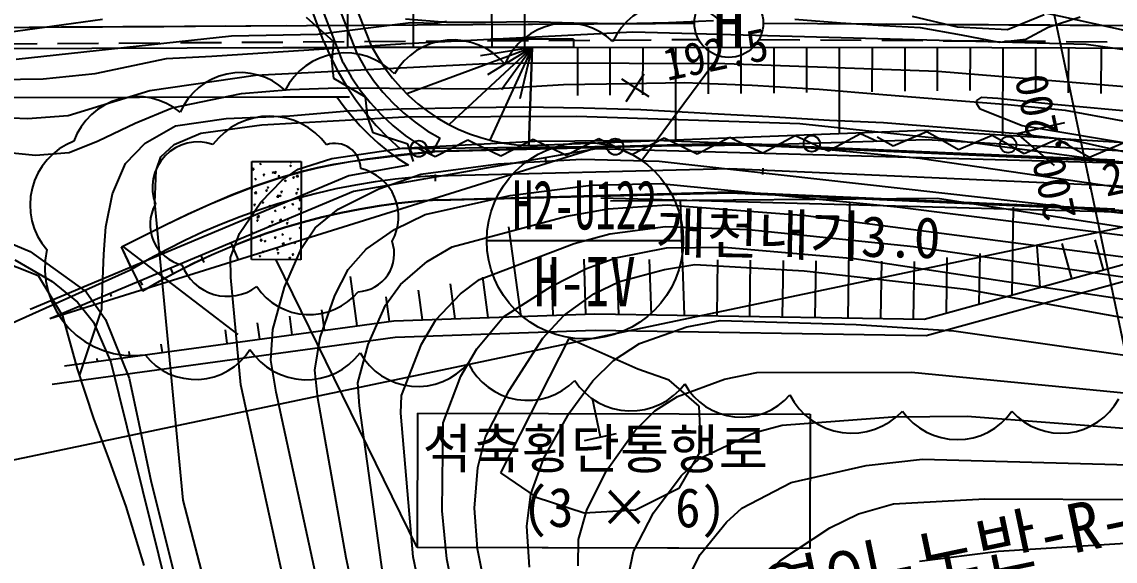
# Model space of a CAD drawing. Header units: millimetres. Extents: x 13158 to 13954, y 1103 to 1807.
# Drawn here: x 13562.5 to 13629.2, y 1435.7 to 1468.6 of the extents above; entities that cross this region are included whole.
import ezdxf
from ezdxf.enums import TextEntityAlignment as Align
from ezdxf.xclip import XClip

# ---------------------------------------------------------------- set-up
doc = ezdxf.new("R2010")
doc.units = ezdxf.units.MM
doc.header["$LTSCALE"] = 10
doc.header["$MEASUREMENT"] = 0
doc.header["$XCLIPFRAME"] = 2
for name, pattern in [('CENTER', [2, 1.25, -0.25, 0.25, -0.25]), ('CENTER2', [28.575, 19.05, -3.175, 3.175, -3.175]), ('HIDDEN', [0.375, 0.25, -0.125])]:
    doc.linetypes.add(name, pattern=pattern)
doc.layers.add('TZ-BASE', color=253, linetype='Continuous')
doc.layers.add('TZ-CABL', color=4, linetype='Continuous')
doc.styles.add('HANA', font='GulimChe.ttf')
doc.styles.get("Standard").update_dxf_attribs({"font": 'GulimChe.ttf'})
doc.linetypes.add('ZIGZAG', pattern='A,0.0001,-0.2,[131,ltypeshp.shx,S=0.2,R=0,X=-0.2,Y=0],-0.4,[131,ltypeshp.shx,S=0.2,R=180,X=0.2,Y=0],-0.2', length=0.8001)

# ---------------------------------------------------------------- blocks, each defined once
blk = doc.blocks.new('JD-SFSG5YJF567')
at = {"layer": 'TZ-BASE'}
for p, q in [((367.394, -188.921), (291.638, 171.985)), ((81.472, -66.052), (601.202, 43.043)), ((285.313, -2.971), (279.72, 11.381)), ((286.198, -2.506), (280.718, 11.449)), ((284.679, 11.493, -255), (284.691, -2.507, -255)), ((288.679, 11.497, -255), (288.691, -2.503, -255)), ((293.479, 11.501, -255), (293.491, -2.499, -255)), ((295.479, 11.503, -255), (295.491, -2.497, -255)), ((284.428, -3.437), (278.723, 11.313)), ((283.855, -2.164), (282.194, -0.667)), ((321.922, -1.254, -64.812), (319.185, -0.611, -64.812)), ((327.225, -0.512, -64.812), (324.97, -1.419, -64.812)), ((352.09, -5.877, -62.221), (326.383, -0.21, -62.221)), ((329.416, -0.649, -68.052), (327.456, -1.285, -68.052)), ((259.46, -2.193, -66), (269.723, -0.774, -66)), ((282.871, -1.69, -65), (288.549, -0.976, -65)), ((290.74, -0.976, -68.052), (288.219, -0.771, -68.052)), ((288.549, -0.976, -65), (290.099, -1.026, -65)), ((290.099, -1.026, -65), (290.755, -0.888, -65)), ((293.11, -0.981, -68.052), (290.74, -0.976, -68.052)), ((295.672, -0.939, -68.052), (293.11, -0.981, -68.052)), ((298.496, -1.022, -68.052), (295.672, -0.939, -68.052)), ((301.388, -1.048, -68.052), (298.496, -1.022, -68.052)), ((304.286, -0.991, -68.052), (301.388, -1.048, -68.052)), ((307.021, -0.878, -68.052), (304.286, -0.991, -68.052)), ((314.791, -1.008, -68.052), (311.998, -0.802, -68.052)), ((317.419, -1.181, -68.052), (314.791, -1.008, -68.052)), ((319.674, -1.301, -68.052), (317.419, -1.181, -68.052)), ((322.174, -1.758, -68.052), (319.674, -1.301, -68.052)), ((324.97, -1.419, -64.812), (321.922, -1.254, -64.812)), ((327.456, -1.285, -68.052), (326.096, -2.013, -68.052)), ((264.459, -3.207, -65), (277.605, -1.797, -65)), ((277.605, -1.797, -65), (282.871, -1.69, -65)), ((288.249, -2.257, -64), (302.109, -1.545, -64)), ((298.491, -1.994, -255), (293.491, -1.999, -255)), ((298.491, -1.994, -255), (298.491, -2.494, -255)), ((302.109, -1.545, -64), (329.773, -2.293, -64)), ((324.487, -2.197, -68.052), (322.174, -1.758, -68.052)), ((260.752, -2.569, -255), (280.738, -2.51, -255)), ((276.409, -3.03, -64), (288.249, -2.257, -64)), ((280.738, -2.51, -255), (284.691, -2.507, -255)), ((283.755, -3.277), (283.855, -2.164)), ((298.491, -2.494, -255), (284.691, -2.507, -255)), ((295.965, -2.497), (288.319, -5.339)), ((295.965, -2.497), (290.898, -7.208)), ((295.965, -2.497), (292.805, -3.004)), ((295.965, -2.497), (293.241, -4.176)), ((295.965, -2.497), (293.377, -8.158)), ((295.965, -2.497), (294.092, -5.091)), ((295.229, -5.611), (295.965, -2.497)), ((295.965, -2.486), (295.751, -8.493)), ((295.751, -8.493), (295.965, -2.487)), ((298.723, -2.494), (298.725, -5.436)), ((300.709, -2.494), (300.705, -5.41)), ((302.709, -2.496), (302.705, -5.384)), ((304.709, -2.498), (304.702, -8.146)), ((306.709, -2.5), (306.706, -5.332)), ((308.709, -2.503), (308.706, -5.306)), ((310.709, -2.505), (310.706, -5.28)), ((312.709, -2.507), (312.706, -5.254)), ((314.709, -2.509), (314.703, -7.758)), ((316.709, -2.511), (316.706, -5.202)), ((318.709, -2.514), (318.706, -5.175)), ((320.695, -2.517), (320.687, -5.15)), ((322.695, -2.523), (322.687, -5.124)), ((326.096, -2.013, -68.052), (324.487, -2.197, -68.052)), ((324.695, -2.529), (324.679, -7.847)), ((326.695, -2.536), (326.687, -5.216)), ((328.695, -2.542), (328.687, -5.262)), ((329.773, -2.293, -64), (337.221, -3.352, -64)), ((330.695, -2.548), (330.686, -5.308)), ((269.28, -4.089, -64), (273.639, -3.174, -64)), ((273.639, -3.174, -64), (276.409, -3.03, -64)), ((283.86, -4.391), (283.735, -3.28)), ((279.062, -4.199, -63), (292.732, -3.505, -63)), ((292.732, -3.505, -63), (296.039, -3.437, -63)), ((296.039, -3.437, -63), (307.718, -3.471, -63)), ((307.718, -3.471, -63), (320.722, -3.954, -63)), ((320.722, -3.954, -63), (343.349, -5.78, -63)), ((263.321, -4.465, -64), (266.109, -4.405, -64)), ((266.109, -4.405, -64), (269.28, -4.089, -64)), ((272.617, -5.118, -63), (279.062, -4.199, -63)), ((285.787, -5.525), (283.86, -4.391)), ((301.406, -4.408, -62.453), (303.08, -5.502, -62.453)), ((301.696, -5.793, -62.453), (302.79, -4.118, -62.453)), ((301.804, -4.706, -55.443), (305.249, -4.631, -55.443)), ((305.249, -4.631, -55.443), (309.389, -4.8, -55.443)), ((267.635, -6.654, -63), (272.617, -5.118, -63)), ((273.992, -6.175, -62.201), (278.219, -5.3, -62.201)), ((278.219, -5.3, -62.201), (281.189, -5.075, -62.201)), ((281.189, -5.075, -62.201), (284.079, -4.955, -62.201)), ((284.079, -4.955, -55.443), (293.579, -5.022, -55.443)), ((293.579, -5.022, -55.443), (297.878, -4.764, -55.443)), ((297.878, -4.764, -55.443), (301.804, -4.706, -55.443)), ((309.389, -4.8, -55.443), (313.479, -5.049, -55.443)), ((313.479, -5.049, -55.443), (317.374, -5.367, -55.443)), ((260.764, -5.569, -255), (280.743, -5.51, -255)), ((260.764, -5.569, -255), (280.743, -5.51, -255)), ((280.743, -5.51, -255), (284.81, -5.507, -255)), ((280.743, -5.51, -255), (284.81, -5.507, -255)), ((285.911, -6.636), (285.787, -5.525)), ((317.374, -5.367, -55.443), (321.125, -5.673, -55.443)), ((321.125, -5.673, -55.443), (325, -5.988, -55.443)), ((323.114, -5.731, -62), (323.421, -5.536, -62)), ((323.116, -5.948, -62), (323.114, -5.731, -62)), ((323.311, -6.256, -62), (323.116, -5.948, -62)), ((323.421, -5.536, -62), (324.391, -5.593, -62)), ((324.391, -5.593, -62), (327.823, -5.962, -62)), ((325, -5.988, -55.443), (328.495, -6.336, -55.443)), ((327.823, -5.962, -62), (337.078, -6.815, -62)), ((255.546, -6.445, -63), (265.15, -6.828, -63)), ((265.15, -6.828, -63), (267.635, -6.654, -63)), ((271.726, -7.124, -62.201), (273.992, -6.175, -62.201)), ((281.174, -6.677, -61.301), (284.701, -6.377, -61.301)), ((284.701, -6.377, -61.301), (287.962, -6.244, -61.301)), ((286.246, -7.703), (285.893, -6.642)), ((287.962, -6.244, -61.301), (292.1, -6.163, -61.301)), ((292.1, -6.163, -61.301), (295.438, -6.12, -61.301)), ((295.438, -6.12, -61.301), (299.102, -6.188, -61.301)), ((299.102, -6.188, -61.301), (302.597, -6.284, -61.301)), ((302.597, -6.284, -61.301), (306.938, -6.533, -61.301)), ((306.938, -6.533, -61.301), (310.405, -6.711, -61.301)), ((325.879, -7.284, -62), (323.311, -6.256, -62)), ((328.495, -6.336, -55.443), (332.028, -6.981, -55.443)), ((269.47, -8.204, -62.201), (271.726, -7.124, -62.201)), ((272.336, -8.346, -61.301), (274.184, -7.281, -61.301)), ((274.184, -7.281, -61.301), (277.281, -6.841, -61.301)), ((275.731, -7.727, -62), (279.466, -7.212, -62)), ((277.281, -6.841, -61.301), (281.174, -6.677, -61.301)), ((279.466, -7.212, -62), (288.163, -6.743, -62)), ((288.163, -6.743, -62), (298.688, -6.699, -62)), ((298.688, -6.699, -62), (312.299, -7.143, -62)), ((310.405, -6.711, -61.301), (314.119, -6.931, -61.301)), ((312.299, -7.143, -62), (321.481, -8.12, -62)), ((314.119, -6.931, -61.301), (317.4, -7.072, -61.301)), ((317.4, -7.072, -61.301), (321.691, -7.422, -61.301)), ((325.564, -7.758, -61.301), (328.488, -7.087, -61.301)), ((341.32, -9.879, -62), (325.879, -7.284, -62)), ((274.099, -8.43, -62), (275.731, -7.727, -62)), ((288.368, -8.41), (286.246, -7.703)), ((295.751, -8.493), (319.942, -7.555)), ((308.027, -7.989), (306.038, -9.01)), ((309.032, -8.479), (308.027, -7.989)), ((312.015, -7.898), (310.048, -8.961)), ((313.031, -8.366), (312.015, -7.898)), ((316.013, -7.771), (314.046, -8.834)), ((317.029, -8.239), (316.013, -7.771)), ((318.002, -8.529), (317.032, -7.972)), ((320.056, -7.645), (318.002, -8.529)), ((319.942, -7.555), (339.888, -8.786)), ((321.026, -8.202), (320.056, -7.645)), ((321.691, -7.422, -61.301), (325.564, -7.758, -61.301)), ((324.049, -7.874), (321.995, -8.758)), ((325.019, -8.431), (324.049, -7.874)), ((325.564, -7.758, -61.301), (328.971, -8.162, -61.301)), ((327.849, -9.703, -61.301), (325.564, -7.758, -61.301)), ((267.696, -8.912, -62.201), (269.47, -8.204, -62.201)), ((271.143, -9.592, -61.301), (272.336, -8.346, -61.301)), ((273.299, -9.174, -62), (274.099, -8.43, -62)), ((283.728, -9.269, -61), (288.012, -8.652, -61)), ((288.012, -8.652, -61), (296.117, -8.212, -61)), ((288.721, -9.47), (288.368, -8.41)), ((289.866, -8.924), (290.339, -8.043)), ((292.028, -8.152), (290.039, -9.172)), ((293.033, -8.641), (292.028, -8.152)), ((294.038, -9.131), (293.033, -8.641)), ((296.028, -8.111), (294.038, -9.131)), ((297.033, -8.601), (296.028, -8.111)), ((296.117, -8.212, -61), (303.457, -8.15, -61)), ((298.038, -9.091), (297.033, -8.601)), ((300.028, -8.071), (298.038, -9.091)), ((301.033, -8.56), (300.028, -8.071)), ((302.038, -9.05), (301.033, -8.56)), ((304.028, -8.03), (302.038, -9.05)), ((303.457, -8.15, -61), (311.058, -8.444, -61)), ((305.033, -8.52), (304.028, -8.03)), ((306.038, -9.01), (305.033, -8.52)), ((310.048, -8.961), (309.033, -8.493)), ((311.058, -8.444, -61), (319.624, -9.251, -61)), ((314.046, -8.834), (313.031, -8.366)), ((321.995, -8.758), (321.026, -8.202)), ((321.481, -8.12, -62), (335.779, -10.04, -62)), ((325.989, -8.987), (325.019, -8.431)), ((328.043, -8.103), (325.989, -8.987)), ((329.012, -8.66), (328.043, -8.103)), ((328.971, -8.162, -61.301), (332.328, -8.917, -61.301)), ((329.982, -9.216), (329.012, -8.66)), ((332.036, -8.333), (329.982, -9.216)), ((264.207, -8.937, -62.201), (265.648, -9.069, -62.201)), ((265.648, -9.069, -62.201), (267.696, -8.912, -62.201)), ((299.73, -8.677), (266.524, -19.069)), ((273.008, -10.009, -62), (273.299, -9.174, -62)), ((281.678, -9.928, -61), (283.728, -9.269, -61)), ((299.863, -8.681), (285.05, -11.301)), ((290.039, -9.172), (289.034, -8.682)), ((293.882, -9.605, -60), (298.995, -9.313, -60)), ((296.842, -9.581), (296.78, -9.227)), ((298.995, -9.313, -60), (303.723, -9.449, -60)), ((340.066, -9.79), (299.73, -8.677)), ((319.624, -9.251, -61), (335.805, -11.626, -61)), ((270.344, -11.434, -61.301), (271.143, -9.592, -61.301)), ((272.922, -11.966, -62), (273.008, -10.009, -62)), ((278.834, -15.451, -62.221), (278.85, -9.451, -62.221)), ((278.85, -9.451, -62.221), (281.85, -9.459, -62.221)), ((280.707, -10.596, -61), (281.678, -9.928, -61)), ((281.85, -9.459, -62.221), (281.834, -15.459, -62.221)), ((288.401, -9.693), (284.766, -10.336)), ((288.401, -9.693), (284.766, -10.336)), ((289.17, -10.23, -60), (293.882, -9.605, -60)), ((303.723, -9.449, -60), (345.832, -14.163, -60)), ((284.766, -10.336), (265.311, -18.493)), ((284.766, -10.336), (265.311, -18.493)), ((279.397, -11.95, -61), (280.707, -10.596, -61)), ((286.595, -11.119, -60), (289.17, -10.23, -60)), ((290.035, -10.263, -62.221), (290.046, -10.663, -62.221)), ((285.05, -11.301), (266.524, -19.069)), ((284.11, -12.371, -60), (286.595, -11.119, -60)), ((294.619, -11.54, -59), (299.573, -10.907, -59)), ((299.573, -10.907, -59), (303.772, -10.799, -59)), ((303.772, -10.799, -59), (318.248, -12.226, -59)), ((269.927, -13.456, -61.301), (270.344, -11.434, -61.301)), ((274.648, -30.135, -62), (272.922, -11.966, -62)), ((278.088, -13.86, -61), (279.397, -11.95, -61)), ((289.438, -12.702, -59), (294.619, -11.54, -59)), ((339.684, -12.781), (300.148, -11.689)), ((300.739, -11.862, -255), (320.706, -11.694, -255)), ((304.987, -11.777), (305.232, -18.845)), ((315.336, -11.97), (315.224, -19.005)), ((320.706, -11.694, -255), (340.627, -14.785, -255)), ((282.706, -13.519, -60), (284.11, -12.371, -60)), ((298.083, -12.795, -58), (300.602, -12.356, -58)), ((300.602, -12.356, -58), (304.207, -12.111, -58)), ((304.207, -12.111, -58), (312.663, -12.765, -58)), ((318.248, -12.226, -59), (355.884, -16.944, -59)), ((325.333, -12.254), (325.248, -17.603)), ((287.556, -13.606, -59), (289.438, -12.702, -59)), ((291.082, -14.676, -58), (298.083, -12.795, -58)), ((312.663, -12.765, -58), (353.731, -18.091, -58)), ((261.664, -13.405, -63), (265.321, -14.963, -63)), ((269.811, -15.125, -61.301), (269.927, -13.456, -61.301)), ((277.549, -15.312, -61), (278.088, -13.86, -61)), ((281.885, -14.758, -60), (282.706, -13.519, -60)), ((285.835, -14.816, -59), (287.556, -13.606, -59)), ((294.521, -13.45), (295.268, -18.915)), ((298.52, -14.471, -57), (300.703, -13.873, -57)), ((300.703, -13.873, -57), (304.093, -13.425, -57)), ((304.093, -13.425, -57), (309.185, -13.611, -57)), ((309.185, -13.611, -57), (319.24, -14.653, -57)), ((319.884, -19.08), (339.863, -13.581)), ((278.02, -20.017, -62.221), (270.99, -14.658, -62.221)), ((278.027, -15.469), (277.591, -14.428)), ((289.553, -15.571, -58), (291.082, -14.676, -58)), ((292.751, -16.665, -57), (298.52, -14.471, -57)), ((319.24, -14.653, -57), (343.947, -18.225, -57)), ((320.011, -20.082), (339.805, -14.634)), ((320.011, -20.082), (339.805, -14.634)), ((326.775, -14.655), (326.96, -17.132)), ((328.302, -14.472), (328.889, -16.601)), ((330.314, -14.245), (330.817, -16.071)), ((262.169, -14.987, -63.795), (265.801, -16.423, -63.795)), ((265.321, -14.963, -63), (268.74, -17.424, -63)), ((269.73, -17.151, -61.301), (269.811, -15.125, -61.301)), ((275.928, -15.635), (275.746, -15.202)), ((277.555, -16.54, -61), (277.549, -15.312, -61)), ((280.833, -17.131, -60), (281.885, -14.758, -60)), ((284.738, -16.055, -59), (285.835, -14.816, -59)), ((299.274, -15.984, -56), (301.061, -15.332, -56)), ((301.061, -15.332, -56), (304.168, -14.73, -56)), ((304.168, -14.73, -56), (307.676, -14.694, -56)), ((307.676, -14.694, -56), (315.614, -15.374, -56)), ((321.284, -15.316), (321.229, -18.709)), ((323.288, -15.075), (323.239, -18.156)), ((264.374, -15.459, -64), (266.648, -16.787, -64)), ((274.047, -16.322), (273.902, -15.975)), ((281.834, -15.459, -62.221), (278.834, -15.451, -62.221)), ((288.932, -33.023, -62.221), (280.334, -15.455, -62.221)), ((287.933, -16.964, -58), (289.553, -15.571, -58)), ((297.118, -17.098, -56), (299.274, -15.984, -56)), ((297.121, -15.77), (297.227, -18.847)), ((299.11, -15.414), (299.226, -18.778)), ((301.111, -15.429), (301.228, -18.781)), ((303.113, -15.443), (303.23, -18.813)), ((304.043, -16.045, -55), (305.897, -15.756, -55)), ((305.897, -15.756, -55), (312.567, -16.134, -55)), ((307.279, -15.472), (307.225, -18.877)), ((309.279, -15.486), (309.225, -18.909)), ((311.279, -15.5), (311.224, -18.941)), ((313.279, -15.514), (313.224, -18.973)), ((315.614, -15.374, -56), (343.56, -19.596, -56)), ((317.28, -15.543), (317.224, -19.037)), ((319.28, -15.557), (319.223, -19.069)), ((256.199, -22.935, -62.221), (271.53, -16.024, -62.221)), ((265.801, -16.423, -63.795), (267.288, -18.89, -63.795)), ((278.18, -23.083, -61), (277.555, -16.54, -61)), ((283.923, -17.647, -59), (284.738, -16.055, -59)), ((284.842, -16.479), (285.254, -19.493)), ((291.595, -17.539, -57), (292.751, -16.665, -57)), ((292.922, -16.521), (293.259, -18.985)), ((301.295, -16.778, -55), (304.043, -16.045, -55)), ((312.567, -16.134, -55), (322.463, -17.259, -55)), ((266.648, -16.787, -64), (268.207, -18.052, -64)), ((269.686, -18.469, -61.301), (269.73, -17.151, -61.301)), ((272.167, -17.009), (272.058, -16.749)), ((280.126, -19.725, -60), (280.833, -17.131, -60)), ((287, -18.228, -58), (287.933, -16.964, -58)), ((288.994, -17.315), (289.241, -19.124)), ((290.958, -16.918), (291.25, -19.055)), ((294.203, -18.939, -56), (297.118, -17.098, -56)), ((299.719, -17.545, -55), (301.295, -16.778, -55)), ((322.463, -17.259, -55), (342.812, -20.952, -55)), ((268.74, -17.424, -63), (269.923, -19.11, -63)), ((270.286, -17.695), (270.213, -17.522)), ((283.015, -20.209, -59), (283.923, -17.647, -59)), ((287.029, -17.712), (287.236, -19.222)), ((290.09, -19.122, -57), (291.595, -17.539, -57)), ((297.899, -18.854, -55), (299.719, -17.545, -55)), ((268.207, -18.052, -64), (269.178, -19.268, -64)), ((268.333, -22.536, -61.301), (269.686, -18.469, -61.301)), ((268.441, -18.469), (268.369, -18.295)), ((283.101, -18.507), (283.273, -19.764)), ((285.952, -20.637, -58), (287, -18.228, -58)), ((267.288, -18.89, -63.795), (268.194, -22.109, -63.795)), ((267.42, -21.932), (287.517, -19.184)), ((269.178, -19.268, -64), (270.233, -21.704, -64)), ((269.923, -19.11, -63), (271.363, -22.678, -63)), ((279.172, -19.301), (279.31, -20.306)), ((281.137, -18.904), (281.291, -20.035)), ((287.517, -19.184), (299.792, -18.758)), ((289.196, -20.615, -57), (290.09, -19.122, -57)), ((292.578, -20.894, -56), (294.203, -18.939, -56)), ((296.606, -20.248, -55), (297.899, -18.854, -55)), ((299.792, -18.758), (319.884, -19.08)), ((305.403, -19.555, -54), (307.444, -19.157, -54)), ((307.444, -19.157, -54), (315.748, -19.407, -54)), ((277.214, -19.74), (277.328, -20.577)), ((280.012, -21.579, -60), (280.126, -19.725, -60)), ((287.602, -20.182), (299.802, -19.759)), ((287.602, -20.182), (299.802, -19.759)), ((299.802, -19.759), (320.011, -20.082)), ((299.802, -19.759), (320.011, -20.082)), ((302.519, -20.57, -54), (305.403, -19.555, -54)), ((315.748, -19.407, -54), (321.695, -19.79, -54)), ((321.695, -19.79, -54), (341.133, -22.578, -54)), ((266.659, -23.045), (287.602, -20.182)), ((266.659, -23.045), (287.602, -20.182)), ((273.296, -20.617), (273.365, -21.119)), ((282.692, -22.19, -59), (283.015, -20.209, -59)), ((285.312, -22.979, -58), (285.952, -20.637, -58)), ((287.981, -23.749, -57), (289.196, -20.615, -57)), ((298.204, -20.272, -53.738), (294.023, -28.457, -53.738)), ((294.552, -23.435, -55), (296.606, -20.248, -55)), ((302.412, -22.132, -53.738), (298.204, -20.272, -53.738)), ((300.935, -21.598, -54), (302.519, -20.57, -54)), ((271.338, -21.055), (271.383, -21.39)), ((291.613, -22.571, -56), (292.578, -20.894, -56)), ((269.379, -21.493), (269.402, -21.661)), ((270.233, -21.704, -64), (274.075, -37.235, -64)), ((280.337, -23.549, -60), (280.012, -21.579, -60)), ((299.661, -22.842, -54), (300.935, -21.598, -54)), ((268.194, -22.109, -63.795), (269.184, -25.148, -63.795)), ((271.363, -22.678, -63), (271.947, -25.457, -63)), ((282.881, -23.911, -59), (282.692, -22.19, -59)), ((290.522, -25.413, -56), (291.613, -22.571, -56)), ((304.331, -22.81, -53.738), (302.412, -22.132, -53.738)), ((307.693, -22.74, -53), (309.678, -22.346, -53)), ((309.678, -22.346, -53), (319.118, -22.313, -53)), ((319.118, -22.313, -53), (370.626, -27.348, -53)), ((281.217, -36.926, -61), (278.18, -23.083, -61)), ((285.417, -24.382, -58), (285.312, -22.979, -58)), ((298.224, -24.828, -54), (299.661, -22.842, -54)), ((306.153, -24.4, -53.738), (304.331, -22.81, -53.738)), ((304.831, -23.8, -53), (307.693, -22.74, -53)), ((283.587, -38.542, -60), (280.337, -23.549, -60)), ((284.611, -33.663, -59), (282.881, -23.911, -59)), ((287.953, -24.821, -57), (287.981, -23.749, -57)), ((293.122, -26.271, -55), (294.552, -23.435, -55)), ((300.135, -26.276, -52.419), (299.642, -23.927, -52.419)), ((303.457, -24.67, -53), (304.831, -23.8, -53)), ((286.847, -34.653, -58), (285.417, -24.382, -58)), ((302.244, -25.88, -53), (303.457, -24.67, -53)), ((306.287, -27.071, -53.738), (306.153, -24.4, -53.738)), ((269.184, -25.148, -63.795), (270.15, -27.746, -63.795)), ((288.702, -33.599, -57), (287.953, -24.821, -57)), ((288.954, -24.821, -62.221), (288.932, -33.023, -62.221)), ((288.954, -24.821, -62.221), (312.942, -24.883, -62.221)), ((296.678, -27.565, -54), (298.224, -24.828, -54)), ((311.22, -25.556, -52), (317.968, -25.047, -52)), ((312.942, -24.883, -62.221), (312.921, -33.086, -62.221)), ((317.968, -25.047, -52), (322.525, -24.999, -52)), ((322.525, -24.999, -52), (349.374, -27.097, -52)), ((271.947, -25.457, -63), (272.697, -29.031, -63)), ((290.472, -30.792, -56), (290.522, -25.413, -56)), ((300.486, -28.364, -53), (302.244, -25.88, -53)), ((306.178, -27.587, -52), (309.553, -26.008, -52)), ((309.553, -26.008, -52), (311.22, -25.556, -52)), ((292.643, -28.14, -55), (293.122, -26.271, -55)), ((299.156, -26.481, -52.419), (301.114, -26.07, -52.419)), ((304.957, -29.388, -53.738), (306.287, -27.071, -53.738)), ((270.15, -27.746, -63.795), (271.158, -30.512, -63.795)), ((295.875, -29.765, -54), (296.678, -27.565, -54)), ((305.064, -28.638, -52), (306.178, -27.587, -52)), ((311.782, -29.055, -51), (316.347, -28.011, -51)), ((316.347, -28.011, -51), (319.785, -27.637, -51)), ((319.785, -27.637, -51), (334.97, -28.044, -51)), ((292.444, -30.621, -55), (292.643, -28.14, -55)), ((294.023, -28.457, -53.738), (296.2, -29.942, -53.738)), ((299.291, -30.752, -53), (300.486, -28.364, -53)), ((303.359, -30.904, -52), (305.064, -28.638, -52)), ((272.697, -29.031, -63), (274.379, -35.726, -63)), ((308.763, -30.616, -51), (311.782, -29.055, -51)), ((295.633, -31.725, -54), (295.875, -29.765, -54)), ((296.2, -29.942, -53.738), (299.128, -30.908, -53.738)), ((302.279, -30.732, -53.738), (304.957, -29.388, -53.738)), ((271.158, -30.512, -63.795), (272.258, -34.128, -63.795)), ((276.099, -35.642, -62), (274.648, -30.135, -62)), ((292.616, -33.105, -55), (292.444, -30.621, -55)), ((307.825, -31.47, -51), (308.763, -30.616, -51)), ((315.893, -30.962, -50), (318.019, -30.356, -50)), ((318.019, -30.356, -50), (323.595, -30.045, -50)), ((323.595, -30.045, -50), (337.844, -30.106, -50)), ((290.751, -33.707, -56), (290.472, -30.792, -56)), ((298.793, -32.534, -53), (299.291, -30.752, -53)), ((299.128, -30.908, -53.738), (302.279, -30.732, -53.738)), ((302.151, -33.27, -52), (303.359, -30.904, -52)), ((314.127, -31.821, -50), (315.893, -30.962, -50)), ((295.793, -34.23, -54), (295.633, -31.725, -54)), ((306.214, -33.447, -51), (307.825, -31.47, -51)), ((311.084, -33.827, -50), (314.127, -31.821, -50)), ((298.769, -34.142, -53), (298.793, -32.534, -53)), ((324.438, -33.237, -49), (337.422, -32.438, -49)), ((312.921, -33.086, -62.221), (288.932, -33.023, -62.221)), ((311.847, -33.083, -62.221), (288.932, -33.023, -62.221)), ((293.353, -36.782, -55), (292.616, -33.105, -55)), ((301.858, -34.633, -52), (302.151, -33.27, -52)), ((319.615, -33.865, -49), (324.438, -33.237, -49)), ((286.017, -40.117, -59), (284.611, -33.663, -59)), ((289.726, -38.601, -57), (288.702, -33.599, -57)), ((291.569, -37.796, -56), (290.751, -33.707, -56)), ((304.979, -35.856, -51), (306.214, -33.447, -51)), ((309.365, -35.483, -50), (311.084, -33.827, -50))]:
    blk.add_line(p, q, dxfattribs=at)
at = {"layer": 'TZ-BASE', "ltscale": 0.2}
for p, q in [((283.226, -2.091), (278.063, 11.673)), ((309.682, -8.473), (287.895, -8.694)), ((320.026, -8.144), (309.682, -8.473)), ((340.759, -9.334), (320.026, -8.144))]:
    blk.add_line(p, q, dxfattribs=at)
at = {"layer": 'TZ-BASE', "ltscale": 500}
for p, q in [((289.842, -8.826, -62.221), (307.985, -8.343, -62.221)), ((289.85, -8.852, -62.221), (307.993, -8.394, -62.221)), ((307.985, -8.343, -62.221), (331.54, -9.368, -62.221)), ((307.993, -8.394, -62.221), (354.189, -10.47, -62.221)), ((290.02, -10.338, -62.221), (308.026, -9.884, -62.221)), ((308.026, -9.884, -62.221), (354.199, -11.958, -62.221)), ((290.186, -11.797, -62.221), (308.053, -11.322, -62.221)), ((308.053, -11.322, -62.221), (331.533, -12.344, -62.221)), ((290.19, -11.824, -62.221), (308.058, -11.373, -62.221)), ((308.058, -11.373, -62.221), (354.208, -13.447, -62.221)), ((271.532, -16.023, -62.221), (270.896, -14.665, -62.221)), ((271.53, -16.024, -62.221), (270.896, -14.665, -62.221)), ((271.53, -16.024, -62.221), (272.164, -17.384, -62.221))]:
    blk.add_line(p, q, dxfattribs=at)
at = {"layer": 'TZ-BASE', "linetype": 'CENTER'}
for p, q in [((278.854, -9.945, -62.221), (278.953, -9.842, -62.221)), ((278.854, -9.946, -62.221), (278.967, -9.963, -62.221)), ((278.967, -9.963, -62.221), (278.953, -9.843, -62.221)), ((279.335, -9.608, -62.221), (279.424, -9.574, -62.221)), ((279.335, -9.609, -62.221), (279.398, -9.651, -62.221)), ((279.398, -9.651, -62.221), (279.424, -9.575, -62.221)), ((281.16, -9.715, -62.221), (281.249, -9.681, -62.221)), ((281.16, -9.715, -62.221), (281.223, -9.758, -62.221)), ((281.183, -9.495, -62.221), (281.215, -9.458, -62.221)), ((281.184, -9.495, -62.221), (281.259, -9.502, -62.221)), ((281.223, -9.758, -62.221), (281.249, -9.681, -62.221)), ((281.26, -9.502, -62.221), (281.252, -9.458, -62.221)), ((279.023, -10.528, -62.221), (279.112, -10.494, -62.221)), ((279.024, -10.529, -62.221), (279.087, -10.572, -62.221)), ((279.087, -10.572, -62.221), (279.113, -10.495, -62.221)), ((279.536, -10.287, -62.221), (279.597, -10.214, -62.221)), ((279.536, -10.287, -62.221), (279.612, -10.294, -62.221)), ((279.613, -10.294, -62.221), (279.598, -10.214, -62.221)), ((280.091, -10.122, -62.221), (280.181, -10.088, -62.221)), ((280.092, -10.122, -62.221), (280.155, -10.165, -62.221)), ((280.155, -10.165, -62.221), (280.181, -10.088, -62.221)), ((280.209, -10.159, -62.221), (280.308, -10.056, -62.221)), ((280.209, -10.159, -62.221), (280.322, -10.177, -62.221)), ((280.322, -10.177, -62.221), (280.308, -10.056, -62.221)), ((280.446, -10.369, -62.221), (280.508, -10.296, -62.221)), ((280.447, -10.369, -62.221), (280.522, -10.376, -62.221)), ((280.523, -10.376, -62.221), (280.509, -10.296, -62.221)), ((280.848, -10.635, -62.221), (280.937, -10.601, -62.221)), ((280.849, -10.635, -62.221), (280.912, -10.678, -62.221)), ((280.912, -10.678, -62.221), (280.938, -10.601, -62.221)), ((281.357, -10.451, -62.221), (281.418, -10.378, -62.221)), ((281.357, -10.451, -62.221), (281.433, -10.458, -62.221)), ((281.434, -10.458, -62.221), (281.42, -10.378, -62.221)), ((281.563, -10.373, -62.221), (281.663, -10.27, -62.221)), ((281.564, -10.373, -62.221), (281.677, -10.391, -62.221)), ((281.676, -10.391, -62.221), (281.663, -10.27, -62.221)), ((278.845, -11.165, -62.221), (278.875, -11.167, -62.221)), ((278.846, -11.105, -62.221), (278.86, -11.088, -62.221)), ((278.876, -11.168, -62.221), (278.861, -11.088, -62.221)), ((279.018, -11.393, -62.221), (279.118, -11.29, -62.221)), ((279.131, -11.411, -62.221), (279.118, -11.29, -62.221)), ((279.709, -11.242, -62.221), (279.771, -11.17, -62.221)), ((279.71, -11.243, -62.221), (279.785, -11.249, -62.221)), ((279.786, -11.25, -62.221), (279.772, -11.17, -62.221)), ((279.78, -11.042, -62.221), (279.869, -11.008, -62.221)), ((279.78, -11.042, -62.221), (279.843, -11.085, -62.221)), ((279.844, -11.085, -62.221), (279.87, -11.008, -62.221)), ((280.62, -11.325, -62.221), (280.681, -11.252, -62.221)), ((280.62, -11.325, -62.221), (280.696, -11.331, -62.221)), ((280.697, -11.332, -62.221), (280.683, -11.252, -62.221)), ((281.531, -11.407, -62.221), (281.592, -11.334, -62.221)), ((281.608, -11.414, -62.221), (281.593, -11.334, -62.221)), ((281.605, -11.148, -62.221), (281.694, -11.114, -62.221)), ((281.605, -11.149, -62.221), (281.668, -11.191, -62.221)), ((281.668, -11.191, -62.221), (281.694, -11.115, -62.221)), ((279.019, -11.393, -62.221), (279.131, -11.411, -62.221)), ((279.469, -11.962, -62.221), (279.558, -11.928, -62.221)), ((279.469, -11.962, -62.221), (279.532, -12.005, -62.221)), ((279.532, -12.005, -62.221), (279.558, -11.928, -62.221)), ((280.373, -11.607, -62.221), (280.472, -11.504, -62.221)), ((280.373, -11.607, -62.221), (280.486, -11.625, -62.221)), ((280.486, -11.625, -62.221), (280.472, -11.504, -62.221)), ((280.537, -11.555, -62.221), (280.626, -11.521, -62.221)), ((280.537, -11.555, -62.221), (280.6, -11.598, -62.221)), ((280.6, -11.598, -62.221), (280.626, -11.521, -62.221)), ((281.531, -11.407, -62.221), (281.607, -11.414, -62.221)), ((281.728, -11.82, -62.221), (281.827, -11.718, -62.221)), ((281.728, -11.821, -62.221), (281.841, -11.839, -62.221)), ((281.841, -11.839, -62.221), (281.827, -11.718, -62.221)), ((278.972, -12.116, -62.221), (279.034, -12.043, -62.221)), ((278.973, -12.116, -62.221), (279.048, -12.123, -62.221)), ((279.049, -12.123, -62.221), (279.035, -12.044, -62.221)), ((279.883, -12.198, -62.221), (279.944, -12.125, -62.221)), ((279.883, -12.198, -62.221), (279.959, -12.205, -62.221)), ((279.96, -12.205, -62.221), (279.946, -12.126, -62.221)), ((280.225, -12.475, -62.221), (280.314, -12.441, -62.221)), ((280.226, -12.475, -62.221), (280.289, -12.518, -62.221)), ((280.289, -12.518, -62.221), (280.315, -12.442, -62.221)), ((280.794, -12.28, -62.221), (280.855, -12.207, -62.221)), ((280.794, -12.28, -62.221), (280.87, -12.287, -62.221)), ((280.871, -12.288, -62.221), (280.856, -12.208, -62.221)), ((281.294, -12.068, -62.221), (281.383, -12.034, -62.221)), ((281.294, -12.069, -62.221), (281.357, -12.111, -62.221)), ((281.357, -12.111, -62.221), (281.383, -12.035, -62.221)), ((281.705, -12.362, -62.221), (281.766, -12.29, -62.221)), ((281.705, -12.362, -62.221), (281.781, -12.369, -62.221)), ((281.782, -12.37, -62.221), (281.767, -12.29, -62.221)), ((279.146, -13.072, -62.221), (279.208, -12.999, -62.221)), ((279.146, -13.072, -62.221), (279.222, -13.079, -62.221)), ((279.157, -12.882, -62.221), (279.246, -12.848, -62.221)), ((279.158, -12.882, -62.221), (279.221, -12.925, -62.221)), ((279.183, -12.841, -62.221), (279.282, -12.738, -62.221)), ((279.183, -12.841, -62.221), (279.296, -12.859, -62.221)), ((279.223, -13.079, -62.221), (279.209, -12.999, -62.221)), ((279.221, -12.925, -62.221), (279.247, -12.848, -62.221)), ((279.296, -12.859, -62.221), (279.282, -12.738, -62.221)), ((280.057, -13.154, -62.221), (280.118, -13.081, -62.221)), ((280.057, -13.154, -62.221), (280.133, -13.161, -62.221)), ((280.134, -13.161, -62.221), (280.119, -13.082, -62.221)), ((280.538, -13.054, -62.221), (280.637, -12.952, -62.221)), ((280.538, -13.055, -62.221), (280.651, -13.073, -62.221)), ((280.651, -13.073, -62.221), (280.637, -12.952, -62.221)), ((280.968, -13.236, -62.221), (281.029, -13.163, -62.221)), ((280.968, -13.236, -62.221), (281.044, -13.243, -62.221)), ((280.982, -12.988, -62.221), (281.071, -12.955, -62.221)), ((280.982, -12.989, -62.221), (281.046, -13.032, -62.221)), ((281.045, -13.243, -62.221), (281.03, -13.164, -62.221)), ((281.046, -13.032, -62.221), (281.072, -12.955, -62.221)), ((278.846, -13.802, -62.221), (278.935, -13.768, -62.221)), ((278.846, -13.802, -62.221), (278.909, -13.845, -62.221)), ((278.909, -13.845, -62.221), (278.935, -13.769, -62.221)), ((279.32, -14.028, -62.221), (279.381, -13.955, -62.221)), ((279.397, -14.035, -62.221), (279.382, -13.955, -62.221)), ((279.914, -13.395, -62.221), (280.003, -13.361, -62.221)), ((279.914, -13.396, -62.221), (279.977, -13.438, -62.221)), ((279.977, -13.438, -62.221), (280.003, -13.362, -62.221)), ((280.671, -13.909, -62.221), (280.76, -13.875, -62.221)), ((280.671, -13.909, -62.221), (280.734, -13.952, -62.221)), ((280.734, -13.952, -62.221), (280.76, -13.875, -62.221)), ((281.739, -13.502, -62.221), (281.828, -13.468, -62.221)), ((281.739, -13.502, -62.221), (281.802, -13.545, -62.221)), ((281.802, -13.545, -62.221), (281.828, -13.468, -62.221)), ((279.32, -14.028, -62.221), (279.396, -14.035, -62.221)), ((279.348, -14.288, -62.221), (279.447, -14.186, -62.221)), ((279.348, -14.289, -62.221), (279.461, -14.307, -62.221)), ((279.461, -14.307, -62.221), (279.447, -14.186, -62.221)), ((279.603, -14.315, -62.221), (279.692, -14.281, -62.221)), ((279.603, -14.316, -62.221), (279.666, -14.358, -62.221)), ((279.666, -14.358, -62.221), (279.692, -14.282, -62.221)), ((280.231, -14.11, -62.221), (280.292, -14.037, -62.221)), ((280.231, -14.11, -62.221), (280.307, -14.117, -62.221)), ((280.308, -14.117, -62.221), (280.293, -14.037, -62.221)), ((280.702, -14.502, -62.221), (280.802, -14.399, -62.221)), ((280.703, -14.503, -62.221), (280.816, -14.52, -62.221)), ((280.815, -14.52, -62.221), (280.802, -14.4, -62.221)), ((281.141, -14.192, -62.221), (281.203, -14.119, -62.221)), ((281.141, -14.192, -62.221), (281.217, -14.199, -62.221)), ((281.218, -14.199, -62.221), (281.204, -14.119, -62.221)), ((281.427, -14.422, -62.221), (281.516, -14.388, -62.221)), ((281.428, -14.422, -62.221), (281.491, -14.465, -62.221)), ((281.491, -14.465, -62.221), (281.517, -14.388, -62.221)), ((279.291, -15.236, -62.221), (279.38, -15.202, -62.221)), ((279.291, -15.236, -62.221), (279.355, -15.279, -62.221)), ((279.355, -15.279, -62.221), (279.381, -15.202, -62.221)), ((279.494, -14.983, -62.221), (279.555, -14.911, -62.221)), ((279.494, -14.983, -62.221), (279.57, -14.99, -62.221)), ((279.571, -14.991, -62.221), (279.556, -14.911, -62.221)), ((280.359, -14.829, -62.221), (280.448, -14.795, -62.221)), ((280.36, -14.829, -62.221), (280.423, -14.872, -62.221)), ((280.404, -15.065, -62.221), (280.466, -14.993, -62.221)), ((280.404, -15.066, -62.221), (280.48, -15.072, -62.221)), ((280.423, -14.872, -62.221), (280.449, -14.795, -62.221)), ((280.481, -15.073, -62.221), (280.467, -14.993, -62.221)), ((281.116, -15.342, -62.221), (281.205, -15.308, -62.221)), ((281.116, -15.342, -62.221), (281.179, -15.385, -62.221)), ((281.18, -15.385, -62.221), (281.205, -15.308, -62.221)), ((281.315, -15.147, -62.221), (281.376, -15.075, -62.221)), ((281.315, -15.148, -62.221), (281.391, -15.154, -62.221)), ((281.392, -15.155, -62.221), (281.378, -15.075, -62.221))]:
    blk.add_line(p, q, dxfattribs=at)
at = {"layer": 'TZ-BASE', "linetype": 'CENTER2', "ltscale": 500}
for p, q in [((310.042, -9.859, -62.221), (310.024, -10.259, -62.221)), ((330.023, -10.725, -62.221), (330.005, -11.125, -62.221))]:
    blk.add_line(p, q, dxfattribs=at)
at = {"layer": 'TZ-BASE'}
for centre in [(313.031, -8.366), (325.019, -8.431), (289.034, -8.682), (301.033, -8.56)]:
    blk.add_circle(centre, 0.5, dxfattribs=at)
for centre, radius, start, end in [((304.619, -3.852), 4.111, 45.17153, 155.17153), ((298.077, -5.124), 4.11, 46.85467, 156.85467), ((296.123, 2.715), 11.214, 207.74608, 268.1023), ((291.136, -6.177), 4.138, 40.15096, 150.15096), ((299.955, -9995.5), 9993, 89.4228724, 90.0083906), ((284.561, -6.951), 4.117, 43.4913, 153.4913), ((296.123, 2.715), 12.214, 207.74608, 241.73486), ((296.123, 2.715), 13.214, 207.74608, 241.73872), ((278.149, -8.024), 3.989, 46.85467, 156.85467), ((271.847, -9.62), 4.117, 50.21803, 160.21803), ((296.123, 2.715), 14.614, 214.23963, 238.10701), ((296.123, 2.715), 14.614, 214.23963, 238.10701), ((279.934, -11.028, -62.221), 4.334, 36.72041, 142.98062), ((269.465, -12.109), 4.159, 111.01298, 221.01298), ((275.564, -11.059, -62.221), 2.793, 70.99718, 201.26846), ((283.909, -9.952, -62.221), 1.596, 2.05211, 108.31232), ((284.797, -12.822, -62.221), 3.012, 330.16651, 76.42672), ((275.151, -13.312, -62.221), 2.516, 150.4875, 256.7477), ((285.215, -15.088, -62.221), 2.325, 273.00833, 19.26854), ((271.576, -15.948), 5.365, 168.06303, 278.06303), ((277.361, -14.717, -62.221), 2.975, 200.54398, 306.80419), ((282.357, -14.932, -62.221), 3.876, 213.99636, 320.25657), ((275.414, -18.851), 3.915, 217.98206, 327.98206), ((282.165, -18.677), 4.104, 213.23974, 323.23974), ((288.979, -19.137), 4.052, 209.51565, 319.51565), ((295.681, -20.025), 4.017, 205.71117, 315.71117), ((301.989, -20.581), 4.104, 213.23973, 323.23973), ((308.72, -21.129), 3.937, 208.99141, 318.99141), ((315.476, -21.793), 4.244, 206.8885, 316.8885), ((328.246, -22.043), 4.005, 221.665, 331.665), ((321.919, -22.361), 4.077, 214.88922, 324.88922)]:
    blk.add_arc(centre, radius, start, end, dxfattribs=at)
at = {"layer": 'TZ-BASE', "ltscale": 0.2}
blk.add_arc((299.444, 4.426), 17.479, 201.89096, 228.64328, dxfattribs=at)
at = {"layer": 'TZ-BASE', "ltscale": 500}
blk.add_arc((292.459, -50.992, -62.221), 39.26, 93.33084, 121.11932, dxfattribs=at)
for centre, major_axis, start_param, end_param in [((292.258, -50.52, -62.221), (-33.696, 22.004), -0.936991, -0.451249), ((292.408, -51.022, -62.221), (21.466, 32.872), 0.63524, 1.120241)]:
    blk.add_ellipse(centre, major_axis=major_axis, ratio=1, start_param=start_param, end_param=end_param, dxfattribs=at)
blk.add_spline([(270.896, -14.665, -62.221), (281.848, -10.072, -62.221), (290.018, -8.821, -62.221)], degree=3, dxfattribs=at)
blk.add_open_spline([(270.896, -14.665, -62.221), (274.472, -12.864, -62.221), (280.536, -9.81, -62.221), (287.265, -9.127, -62.221), (290.026, -8.848, -62.221)], degree=3, knots=[0, 0, 0, 0, 11875.54093, 20140.778285, 20140.778285, 20140.778285, 20140.778285], dxfattribs=at)
at = {"layer": 'TZ-BASE', "style": 'HANA'}
for s, height, rotation, p in [('192.5', 2, 11.85467, (304.2, -4.544, -62.453)), ('200,200', 2, 101.85467, (329.173, -12.821, -255)), ('261,700', 2, 11.85467, (331.01, -11.606, -255)), ('개천내기3.0', 2.5, 358.81822, (303.466, -15.013)), ("FCR-102-영이-노반-R-175('05.12.05)", 3, 11.85467, (295.288, -40.471, -58)), ('석축횡단통행로', 2.4, 359.85051, (289.269, -28.171, -62.221)), ('(3 × 6)', 2.4, 359.85051, (295.381, -31.764, -62.221))]:
    blk.add_text(s, height=height, rotation=rotation, dxfattribs=at).set_placement(p)

msp = doc.modelspace()

# ---------------------------------------------------------------- linework, layer by layer
at = {"layer": 'TZ-BASE'}
for p, q in [((13605.072, 1466.547), (13600.345, 1460.172)), ((13590.872, 1455.279), (13602.872, 1455.279))]:
    msp.add_line(p, q, dxfattribs=at)
msp.add_circle((13596.872, 1455.279), 6, dxfattribs=at)
at = {"layer": 'TZ-CABL', "linetype": 'HIDDEN'}
for points in [[(13474.918, 1467.776), (13603.55, 1468.556)], [(13607.75, 1468.553), (13690.55, 1468.041)], [(13474.672, 1466.775), (13603.807, 1467.558)], [(13607.49, 1467.555), (13690.796, 1467.039)]]:
    msp.add_lwpolyline(points, dxfattribs=at)
at = {"layer": 'TZ-CABL', "linetype": 'ZIGZAG', "ltscale": 0.5}
for points in [[(13474.918, 1467.776), (13603.55, 1468.556)], [(13607.75, 1468.553), (13690.55, 1468.041)]]:
    msp.add_lwpolyline(points, dxfattribs=at)
at = {"layer": 'TZ-CABL'}
msp.add_circle((13605.65, 1468.566), 2.1, dxfattribs=at)

# ---------------------------------------------------------------- block references
at = {"layer": 'TZ-BASE'}
ref = msp.add_blockref('JD-SFSG5YJF567', (13297.685, 1469.571), dxfattribs=at)
XClip(ref).set_block_clipping_path([(597.6593278775, -75.0000074077), (602.1606802224, 74.9999925365), (-2.2506743118, 75.0000000279), (2.2506743119, -75.0000000279)])

# ---------------------------------------------------------------- texts
for s, width, p in [('H2-U122', 0.65, (13596.862, 1457.439)), ('H-IV', 0.8, (13596.863, 1452.779))]:
    msp.add_text(s, height=3, rotation=360, dxfattribs=dict(at, width=width)).set_placement(p, align=Align.MIDDLE)
at = {"layer": 'TZ-CABL', "linetype": 'ByBlock'}
msp.add_text('H', height=3, rotation=360, dxfattribs=at).set_placement((13605.65, 1468.566), align=Align.MIDDLE)

doc.saveas('drawing.dxf')
